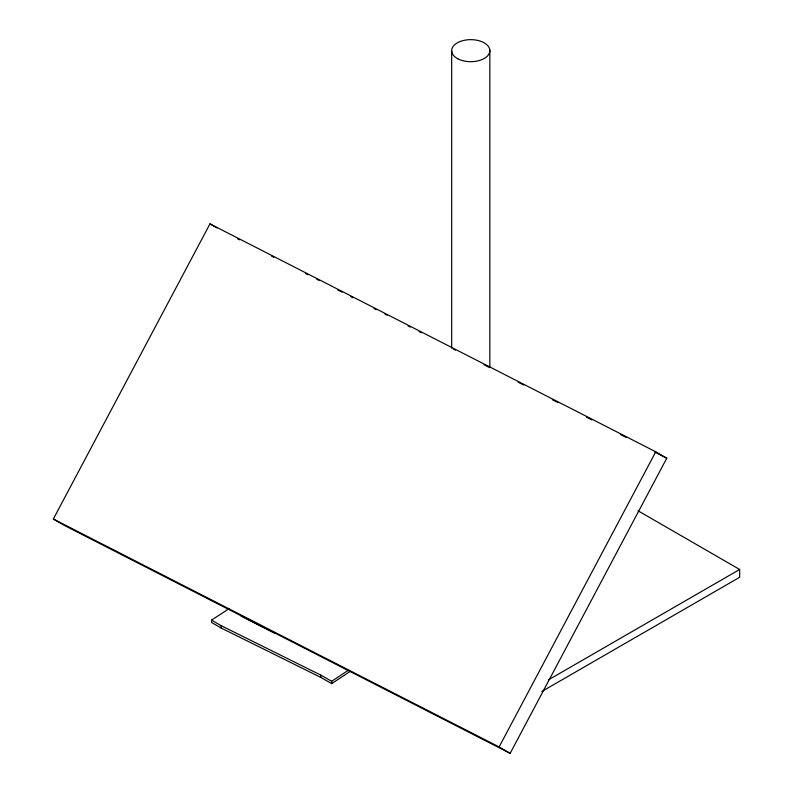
<?xml version="1.0" encoding="UTF-8"?>
<svg xmlns="http://www.w3.org/2000/svg" width="793" height="793" viewBox="0 0 793 793"><rect width="100%" height="100%" fill="white"/><g stroke="black" fill="none" stroke-linecap="round" stroke-linejoin="round"><path stroke-width="1.19" d="M53.339 519.019L209.967 223.874L655.752 451.802L666.774 458.205L510.147 753.35L64.362 525.422L53.339 519.019L499.124 746.947L510.147 753.35M499.124 746.947L655.752 451.802M229.157 608.627L211.543 620.126L211.543 622.465L221.039 627.947L320.887 677.48L331.692 683.625L331.692 681.286L348.216 670.353M331.692 683.625L350.288 671.334M548.25 679.988L739.661 569.473L739.661 577.274L541.827 691.496M211.543 620.126L221.039 625.608L320.887 675.14L331.692 681.286M241.112 616.111L275.082 633.458M237.503 238.723L239.704 239.843M271.622 256.169L273.833 257.289M305.751 273.615L307.952 274.735M316.754 279.235L318.955 280.365M337.669 289.931L342.07 292.181M350.873 296.691L353.083 297.811M373.989 308.507L376.189 309.627M385.001 314.137L387.202 315.257M408.117 325.953L410.318 327.073M419.12 331.583L421.321 332.703M453.239 349.029L455.44 350.149M484.067 364.78L489.568 367.595M518.186 382.226L523.687 385.041M552.305 399.672L557.806 402.487M586.423 417.118L591.935 419.933M620.552 434.564L626.054 437.379M654.671 452.01L666.774 458.205M638.078 510.821L739.661 569.473M209.967 223.874L216.985 227.948M489.846 50.207L489.846 367.04M451.683 51.129L451.683 348.157M320.887 675.14L320.887 677.48M221.039 625.608L221.039 627.947M457.829 58.781A19.101 11.023 0 0 0 489.4 53.081A19.101 11.023 0 0 0 465.065 40.146A19.101 11.023 0 0 0 457.829 58.781"/></g></svg>
